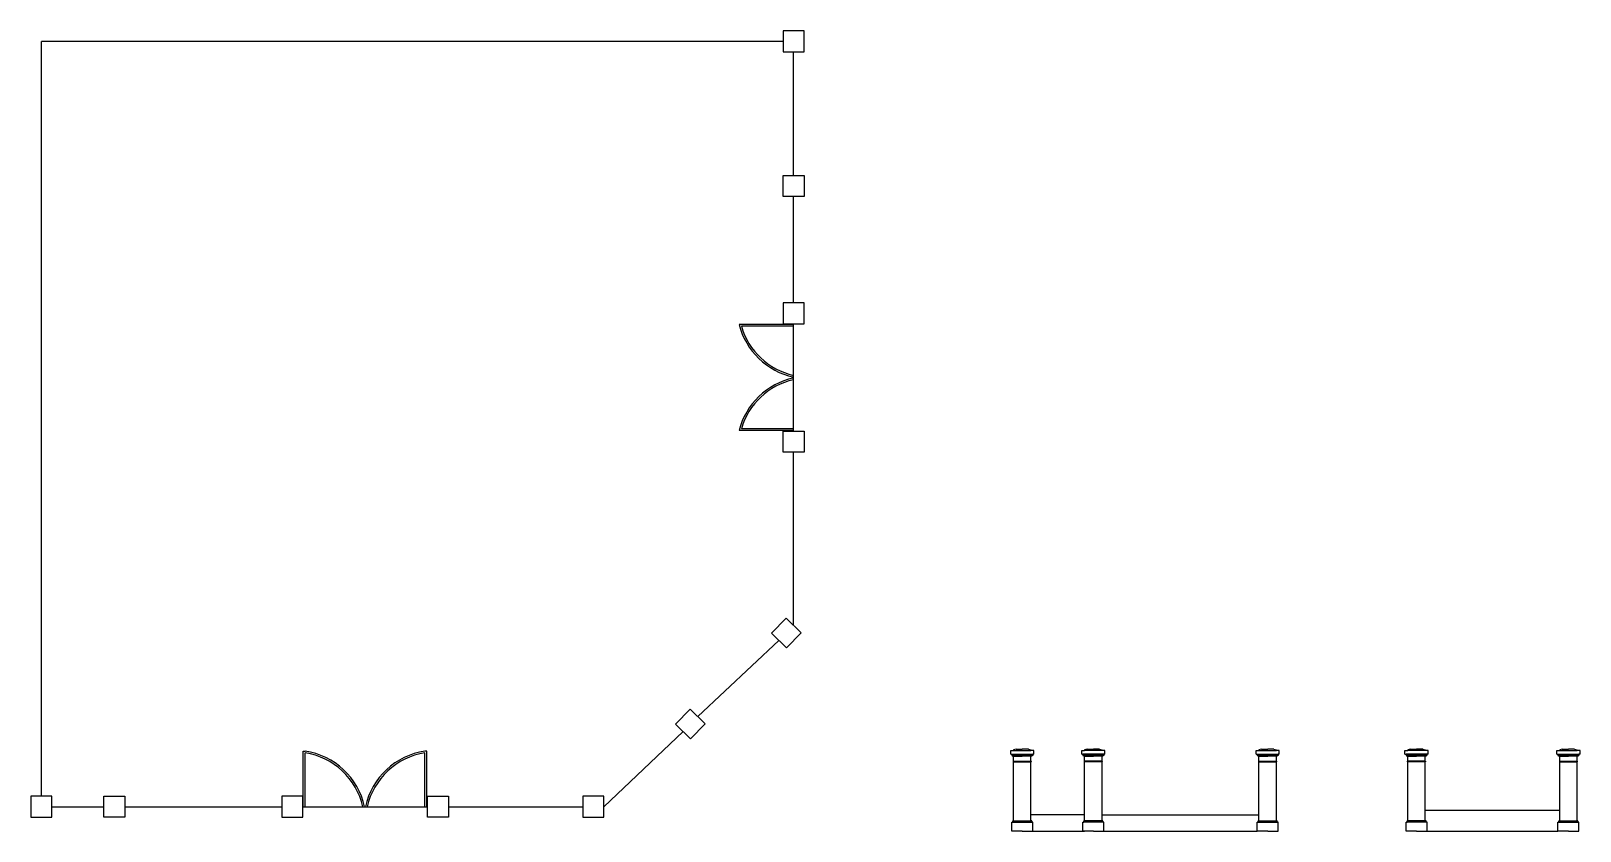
# Model space of a CAD drawing. Header units: millimetres. Extents: x 1392 to 45632, y 1220 to 24087.
import ezdxf

# ---------------------------------------------------------------- set-up
doc = ezdxf.new("R2010")
doc.units = ezdxf.units.MM

# ---------------------------------------------------------------- blocks, each defined once
blk = doc.blocks.new('grgrwge')
for p, q in [((29526, 3560), (29452, 3540)), ((29452, 3540), (29452, 3520)), ((29526, 3560), (29702, 3560)), ((29878, 3560), (29702, 3560)), ((29878, 3560), (29952, 3540)), ((29952, 3540), (29952, 3520)), ((29372, 3520), (29452, 3520)), ((29372, 3417), (29372, 3520)), ((29372, 3417), (29403, 3417)), ((29403, 3417), (29403, 3380)), ((29403, 3417), (30002, 3417)), ((29403, 3380), (29428, 3380)), ((29428, 3380), (29428, 3360)), ((29428, 3380), (29977, 3380)), ((29428, 3360), (29702, 3360)), ((29452, 3520), (29952, 3520)), ((29452, 1511), (29452, 3360)), ((29452, 3216), (29952, 3216)), ((29452, 3196), (29952, 3196)), ((29977, 3360), (29702, 3360)), ((30032, 3520), (29952, 3520)), ((29952, 1511), (29952, 3360)), ((30002, 3380), (29977, 3380)), ((29977, 3380), (29977, 3360)), ((30032, 3417), (30002, 3417)), ((30002, 3417), (30002, 3380)), ((30032, 3417), (30032, 3520)), ((29402, 1220), (29402, 1477)), ((29402, 1477), (29430, 1477)), ((29430, 1477), (29430, 1511)), ((29430, 1511), (29452, 1511)), ((29430, 1477), (29974, 1477)), ((29452, 1511), (29952, 1511)), ((29974, 1511), (29952, 1511)), ((29974, 1477), (29974, 1511)), ((30002, 1477), (29974, 1477)), ((30002, 1220), (30002, 1477)), ((29702, 1220), (29402, 1220)), ((29702, 1220), (30002, 1220))]:
    blk.add_line(p, q)
for centre, start, end in [((29453, 3206), 93.5822, 266.4178), ((29952, 3206), 273.5822, 86.4178)]:
    blk.add_arc(centre, 10, start, end)

msp = doc.modelspace()

# ---------------------------------------------------------------- linework, layer by layer
for p, q in [((1692, 2213), (1692, 23787)), ((22871, 23787), (1692, 23787)), ((23171, 19957), (23171, 23487)), ((23171, 16317), (23171, 19357)), ((23170, 15699), (21615, 15699)), ((23170, 15649), (21681, 15649)), ((23171, 12647), (23171, 15717)), ((23170, 12665), (21615, 12665)), ((23170, 12715), (21681, 12715)), ((23171, 7097), (23171, 12047)), ((20433, 4492), (22752, 6667)), ((17752, 1913), (20014, 4062)), ((9170, 1913), (9170, 3507)), ((9170, 3507), (9220, 3507)), ((9220, 1913), (9220, 3457)), ((12693, 3507), (12643, 3507)), ((12643, 1913), (12643, 3457)), ((12693, 1913), (12693, 3507)), ((1992, 1913), (3472, 1913)), ((4072, 1913), (8552, 1913)), ((9152, 1913), (12712, 1913)), ((13312, 1913), (17152, 1913)), ((41212, 1819), (45052, 1819)), ((31482, 1680), (29952, 1680)), ((31982, 1680), (36462, 1680)), ((30002, 1220), (31482, 1220)), ((32032, 1220), (36412, 1220)), ((41262, 1220), (45002, 1220))]:
    msp.add_line(p, q)
for points in [[(23471, 24087), (22871, 24087), (22871, 23487), (23471, 23487)], [(23471, 19357), (22871, 19357), (22871, 19957), (23471, 19957)], [(23471, 16317), (22871, 16317), (22871, 15717), (23471, 15717)], [(23471, 12047), (22871, 12047), (22871, 12647), (23471, 12647)], [(22967, 6458), (23386, 6888), (22956, 7306), (22537, 6877)], [(20229, 3853), (20648, 4282), (20218, 4701), (19799, 4271)], [(1392, 1613), (1992, 1613), (1992, 2213), (1392, 2213)], [(4072, 1613), (3472, 1613), (3472, 2213), (4072, 2213)], [(8552, 1613), (9152, 1613), (9152, 2213), (8552, 2213)], [(13312, 1613), (12712, 1613), (12712, 2213), (13312, 2213)], [(17152, 1613), (17752, 1613), (17752, 2213), (17152, 2213)]]:
    msp.add_lwpolyline(points, close=True)
for centre, radius, start, end in [((23614, 16206), 2062, 194.2312, 257.5466), ((23614, 16206), 2012, 196.0686, 257.232), ((23614, 12158), 2062, 102.4534, 165.7688), ((23614, 12158), 2012, 102.768, 163.9314), ((8908, 1469), 2062, 12.4534, 81.2853), ((8908, 1469), 2012, 12.768, 81.0671), ((12956, 1469), 2062, 98.7147, 167.5466), ((12956, 1469), 2012, 98.9329, 167.232)]:
    msp.add_arc(centre, radius, start, end)

# ---------------------------------------------------------------- block references
for p in [(0, 0), (7010, 0), (15600, 0)]:
    msp.add_blockref('grgrwge', p)
at = {"xscale": -1}
for p in [(61435, 0), (70665, 0)]:
    msp.add_blockref('grgrwge', p, dxfattribs=at)

doc.saveas('drawing.dxf')
